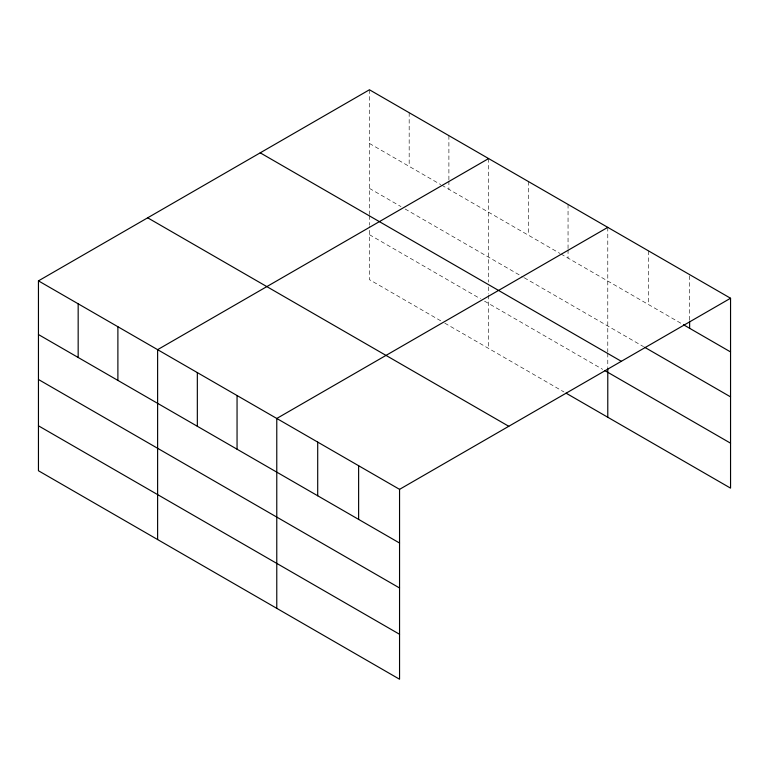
<?xml version="1.0" encoding="UTF-8"?>
<svg xmlns="http://www.w3.org/2000/svg" width="769" height="769" viewBox="0 0 769 769"><rect width="100%" height="100%" fill="white"/><g stroke="black" fill="none" stroke-linecap="round" stroke-linejoin="round"><path stroke-width="0.58" stroke-dasharray="3.85 2.88" d="M369.447 143.447L440.743 184.608M441.762 185.194L559.909 253.405M560.928 253.991L682.468 324.162M369.447 188.395L401.024 206.621M405.1 208.976L523.247 277.186M524.256 277.772L643.586 346.665M369.447 234.699L480.462 298.795M484.537 301.15L602.685 369.36M440.743 320.817L369.447 279.647L369.447 226.394M444.818 323.163L563.985 391.959M689.63 275.811L689.63 319.942M648.7 250.992L648.7 304.668M607.779 227.364L607.779 352.115M607.779 353.298L607.779 367.553M568.051 204.429L568.051 248.57M568.051 249.762L568.051 258.105M528.332 181.503L528.332 235.179M488.613 158.568L488.613 282.127M488.613 286.875L488.613 293.998M488.613 295.19L488.613 348.453M448.894 135.632L448.894 179.763M448.894 180.965L448.894 189.309M409.175 112.697L409.175 166.383M369.447 89.771L369.447 214.513M369.447 215.705L369.447 225.202"/><path stroke-width="1.15" d="M38.45 280.868L399.553 489.353L399.553 679.229L38.45 470.753L38.45 280.868L369.447 89.771L730.55 298.247L730.55 488.132L566.022 393.142M488.613 158.568L157.616 349.664L157.616 539.55M607.779 227.364L276.773 418.471L276.773 608.346M399.553 489.353L730.55 298.247M683.487 324.749L730.55 351.923M644.605 347.252L730.55 396.871M260.22 152.829L621.323 361.315M604.722 370.533L730.55 443.184M147.677 217.81L508.78 426.286M38.45 334.544L399.553 543.029M38.45 379.492L399.553 587.977M38.45 425.805L399.553 634.281M689.63 321.144L689.63 328.296M607.779 368.736L607.779 417.25M358.623 465.726L358.623 519.402M317.703 442.098L317.703 495.774M237.054 395.535L237.054 449.211M197.335 372.6L197.335 426.276M117.888 326.738L117.888 380.415M78.169 303.803L78.169 357.479"/></g></svg>
